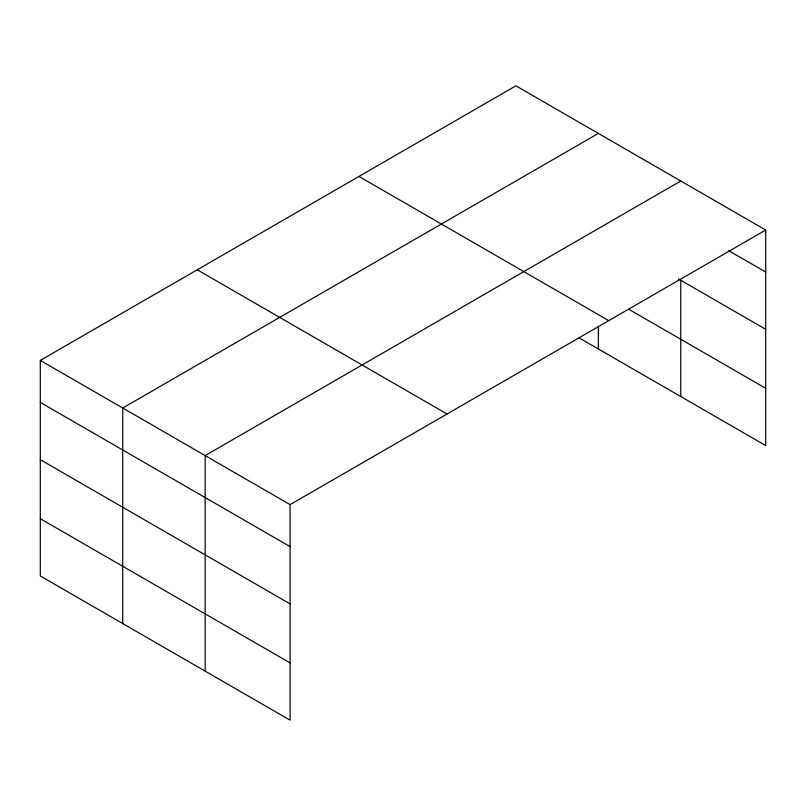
<?xml version="1.0" encoding="UTF-8"?>
<svg xmlns="http://www.w3.org/2000/svg" width="806" height="806" viewBox="0 0 806 806"><rect width="100%" height="100%" fill="white"/><g stroke="black" fill="none" stroke-linecap="round" stroke-linejoin="round"><path stroke-width="1.21" d="M765.7 230.032L515.911 85.819L40.3 360.413L40.3 575.968L290.089 720.181L290.089 504.627L765.7 230.032L765.7 445.587L578.819 337.694M598.344 133.413L122.734 408.007L122.734 623.552M680.768 180.997L205.157 455.591L205.157 671.146M728.684 250.646L765.7 272.015M678.602 279.017L765.7 329.301M628.71 309.222L765.7 388.311M358.962 176.433L608.752 320.647M197.248 269.798L447.038 414.012M40.3 360.413L290.089 504.627M40.3 402.396L290.089 546.609M40.3 459.672L290.089 603.885M40.3 518.691L290.089 662.905M680.768 280.266L680.768 396.552M598.344 326.551L598.344 348.968"/></g></svg>
